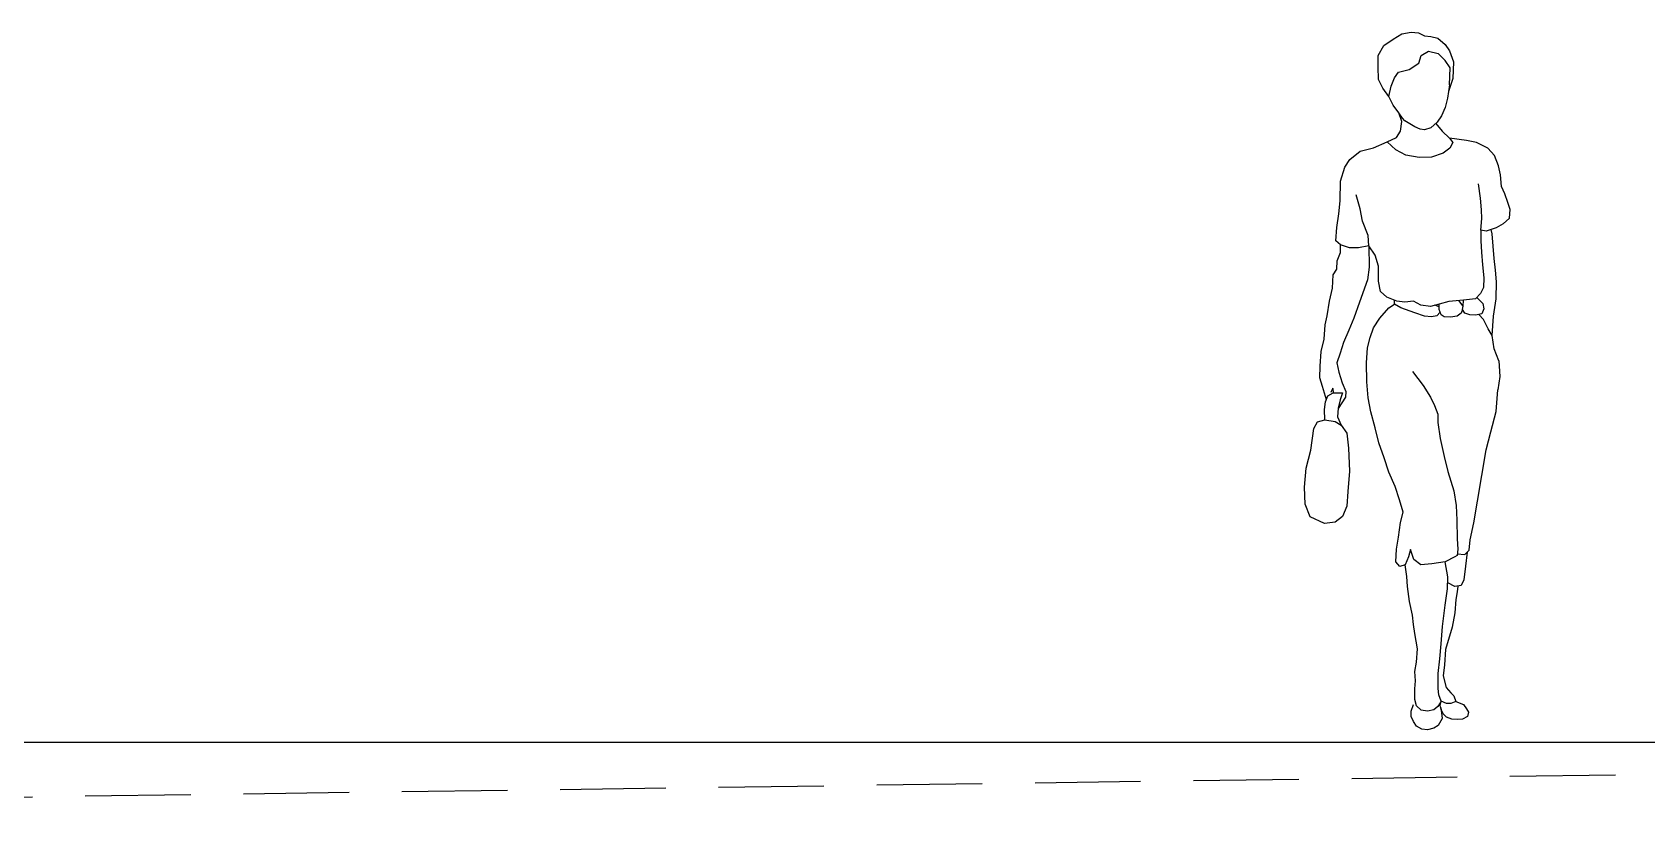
# Model space of a CAD drawing. Header units: millimetres. Extents: x 1328 to 3929, y -965 to 1807.
# Drawn here: x 2047.1 to 2429.5, y -820 to -631.7 of the extents above; entities that cross this region are included whole.
import ezdxf

# ---------------------------------------------------------------- set-up
doc = ezdxf.new("R2010")
doc.units = ezdxf.units.MM
doc.linetypes.add('CACHE', pattern=[0.375, 0.25, -0.125])
for name, color, linetype in [('Limites', 7, 'Continuous'), ('PERSONE', 251, 'Continuous'), ('Retini', 8, 'Continuous')]:
    doc.layers.add(name, color=color, linetype=linetype)
doc.layers.get('PERSONE').off()

# ---------------------------------------------------------------- blocks, each defined once
blk = doc.blocks.new('WOMAN')
at = {"layer": 'Retini', "linetype": 'Continuous'}
for p, q in [((1.2158, 3.3806), (1.1804, 3.35)), ((1.2489, 3.3877), (1.2158, 3.3806)), ((1.2795, 3.3924), (1.2489, 3.3877)), ((1.3102, 3.4066), (1.2795, 3.3924)), ((1.3456, 3.409), (1.3102, 3.4066)), ((1.3905, 3.4019), (1.3456, 3.409)), ((1.433, 3.3759), (1.3905, 3.4019)), ((1.4778, 3.3452), (1.433, 3.3759)), ((1.1591, 3.3193), (1.14, 3.2655)), ((1.1804, 3.35), (1.1591, 3.3193)), ((1.2134, 3.3051), (1.1804, 3.272)), ((1.2607, 3.3169), (1.2134, 3.3051)), ((1.2961, 3.2957), (1.2607, 3.3169)), ((1.5062, 3.2957), (1.4778, 3.3452)), ((1.14, 3.2655), (1.143, 3.1847)), ((1.1554, 3.2363), (1.1804, 3.272)), ((1.1591, 3.154), (1.1554, 3.2363)), ((1.3079, 3.2579), (1.2961, 3.2957)), ((1.3551, 3.2272), (1.3079, 3.2579)), ((1.407, 3.2154), (1.3551, 3.2272)), ((1.5038, 3.18), (1.5062, 3.2414)), ((1.5062, 3.2414), (1.5062, 3.2957)), ((1.143, 3.1847), (1.1639, 3.121)), ((1.1591, 3.154), (1.1686, 3.0879)), ((1.4259, 3.1871), (1.407, 3.2154)), ((1.4424, 3.1469), (1.4259, 3.1871)), ((1.4542, 3.0973), (1.4424, 3.1469)), ((1.4826, 3.1375), (1.5038, 3.18)), ((1.1686, 3.0879), (1.1804, 3.043)), ((1.433, 3.0549), (1.4542, 3.0973)), ((1.4542, 3.0973), (1.4826, 3.1375)), ((1.1804, 3.043), (1.1969, 3.0029)), ((1.1969, 3.0029), (1.2182, 2.9722)), ((1.376, 2.9777), (1.3868, 2.9912)), ((1.3868, 2.9912), (1.4047, 3.0171)), ((1.3905, 2.9746), (1.4047, 3.0171)), ((1.4047, 3.0171), (1.433, 3.0549)), ((1.1946, 2.9274), (1.1591, 2.8943)), ((1.2254, 2.9655), (1.1946, 2.9274)), ((1.2182, 2.9722), (1.2489, 2.9439)), ((1.2489, 2.9439), (1.2795, 2.9345)), ((1.2795, 2.9345), (1.3014, 2.9384)), ((1.3014, 2.9384), (1.3272, 2.9492)), ((1.3272, 2.9492), (1.3516, 2.9628)), ((1.3516, 2.9628), (1.376, 2.9777)), ((1.3976, 2.9274), (1.3905, 2.9746)), ((1.4165, 2.8967), (1.3976, 2.9274)), ((0.9396, 2.8093), (0.9726, 2.8447)), ((0.9726, 2.8447), (1.0269, 2.8731)), ((1.0269, 2.8731), (1.0765, 2.8825)), ((1.0765, 2.8825), (1.1591, 2.8943)), ((1.1591, 2.8943), (1.1426, 2.8731)), ((1.1426, 2.8731), (1.1568, 2.8447)), ((1.1568, 2.8447), (1.1898, 2.8211)), ((1.3716, 2.8117), (1.4188, 2.8377)), ((1.4613, 2.8754), (1.4165, 2.8967)), ((1.4188, 2.8377), (1.4613, 2.8754)), ((1.5274, 2.8471), (1.4613, 2.8754)), ((1.5935, 2.8306), (1.5274, 2.8471)), ((1.6431, 2.7904), (1.5935, 2.8306)), ((0.9113, 2.7149), (0.9207, 2.7598)), ((0.9207, 2.7598), (0.9396, 2.8093)), ((1.1898, 2.8211), (1.2465, 2.8022)), ((1.2465, 2.8022), (1.3055, 2.7999)), ((1.3055, 2.7999), (1.3716, 2.8117)), ((1.6667, 2.7527), (1.6431, 2.7904)), ((1.688, 2.6842), (1.6667, 2.7527)), ((0.9065, 2.6582), (0.9113, 2.7149)), ((1.0081, 2.6016), (1.0175, 2.6724)), ((1.6903, 2.5898), (1.688, 2.6842)), ((0.8759, 2.5803), (0.89, 2.6228)), ((0.89, 2.6228), (0.9065, 2.6582)), ((1.0033, 2.5449), (1.0081, 2.6016)), ((1.5935, 2.5496), (1.6124, 2.6181)), ((1.6974, 2.526), (1.6903, 2.5898)), ((0.864, 2.5473), (0.8759, 2.5803)), ((0.8664, 2.5048), (0.864, 2.5473)), ((1.001, 2.5024), (1.0033, 2.5449)), ((1.5817, 2.4906), (1.5935, 2.5496)), ((1.7068, 2.4599), (1.6974, 2.526)), ((0.8664, 2.5048), (0.8971, 2.4765)), ((0.8971, 2.4765), (0.9325, 2.4576)), ((0.9325, 2.4576), (0.9797, 2.441)), ((0.9514, 2.4292), (0.9561, 2.4493)), ((0.9797, 2.441), (1.0057, 2.4458)), ((1.0057, 2.4458), (1.001, 2.5024)), ((1.0057, 2.4458), (1.0057, 2.3938)), ((1.5534, 2.4198), (1.5817, 2.4906)), ((1.7116, 2.3938), (1.7068, 2.4599)), ((0.942, 2.3088), (0.9467, 2.3679)), ((0.9467, 2.3679), (0.9514, 2.4292)), ((1.0057, 2.3938), (1.0033, 2.3395)), ((1.5203, 2.3254), (1.551, 2.3702)), ((1.551, 2.3702), (1.5487, 2.2664)), ((1.551, 2.3702), (1.5534, 2.4198)), ((1.551, 2.3702), (1.6006, 2.3608)), ((1.6006, 2.3608), (1.6455, 2.3608)), ((1.6455, 2.3608), (1.688, 2.3749)), ((1.688, 2.3749), (1.7116, 2.3938)), ((1.688, 2.3372), (1.688, 2.3749)), ((0.9349, 2.2522), (0.942, 2.3088)), ((0.9986, 2.2782), (0.9915, 2.2144)), ((1.0033, 2.3395), (0.9986, 2.2782)), ((1.5038, 2.2711), (1.5203, 2.3254)), ((1.7045, 2.297), (1.688, 2.3372)), ((1.7068, 2.2569), (1.7045, 2.297)), ((0.9301, 2.1955), (0.9349, 2.2522)), ((0.9915, 2.2144), (0.9939, 2.1672)), ((1.4944, 2.1483), (1.5038, 2.1979)), ((1.5038, 2.1979), (1.5038, 2.2711)), ((1.5487, 2.2664), (1.5581, 2.205)), ((1.5581, 2.205), (1.5959, 2.0964)), ((1.7234, 2.2286), (1.7068, 2.2569)), ((1.7281, 2.1648), (1.7234, 2.2286)), ((0.9325, 2.1129), (0.9301, 2.1955)), ((0.9939, 2.1672), (1.0081, 2.1389)), ((1.0262, 2.1189), (0.9963, 2.0893)), ((1.0081, 2.1389), (1.0317, 2.1129)), ((1.4141, 2.1011), (1.4637, 2.12)), ((1.4637, 2.12), (1.4944, 2.1483)), ((1.7423, 2.1011), (1.7281, 2.1648)), ((0.9443, 2.0279), (0.9325, 2.1129)), ((0.9963, 2.0893), (0.9915, 2.0633)), ((0.9915, 2.0633), (1.001, 2.0397)), ((1.0317, 2.1129), (1.0907, 2.1058)), ((1.06, 2.035), (1.0836, 2.0421)), ((1.0836, 2.0421), (1.0954, 2.061)), ((1.0907, 2.1058), (1.1615, 2.0987)), ((1.093, 2.0775), (1.0907, 2.1058)), ((1.093, 2.0775), (1.1141, 2.1035)), ((1.0954, 2.061), (1.093, 2.0775)), ((1.0954, 2.061), (1.1025, 2.0421)), ((1.1025, 2.0421), (1.1214, 2.0279)), ((1.1615, 2.0987), (1.2087, 2.0869)), ((1.1993, 2.035), (1.2087, 2.061)), ((1.204, 2.048), (1.2205, 2.0303)), ((1.2087, 2.0869), (1.2512, 2.0751)), ((1.2087, 2.061), (1.2087, 2.0869)), ((1.2087, 2.0739), (1.23, 2.081)), ((1.2512, 2.0751), (1.2984, 2.0822)), ((1.2795, 2.0279), (1.3268, 2.0444)), ((1.2984, 2.0822), (1.3338, 2.1011)), ((1.3268, 2.0444), (1.3952, 2.068)), ((1.3338, 2.1011), (1.3763, 2.0964)), ((1.3763, 2.0964), (1.4141, 2.1011)), ((1.3952, 2.068), (1.4259, 2.0869)), ((1.4259, 2.0869), (1.426, 2.1056)), ((1.4542, 2.068), (1.4259, 2.0869)), ((1.4967, 2.0185), (1.4542, 2.068)), ((1.5959, 2.0964), (1.6242, 2.0185)), ((1.7541, 2.0303), (1.7423, 2.1011)), ((0.9514, 1.9335), (0.9443, 2.0279)), ((0.9514, 1.9335), (0.9703, 1.9665)), ((0.9703, 1.9665), (0.9939, 2.0114)), ((0.9939, 2.0114), (1.0163, 2.0362)), ((1.001, 2.0397), (1.0317, 2.0326)), ((1.0317, 2.0326), (1.06, 2.035)), ((1.1214, 2.0279), (1.1544, 2.0232)), ((1.1544, 2.0232), (1.1851, 2.0256)), ((1.1851, 2.0256), (1.1993, 2.035)), ((1.2205, 2.0303), (1.2465, 2.0256)), ((1.2465, 2.0256), (1.2795, 2.0279)), ((1.5274, 1.9713), (1.4967, 2.0185)), ((1.544, 1.924), (1.5274, 1.9713)), ((1.6242, 2.0185), (1.6478, 1.9594)), ((1.7635, 1.9854), (1.7541, 2.0303)), ((1.7682, 1.917), (1.7635, 1.9854)), ((0.942, 1.8697), (0.9514, 1.9335)), ((1.5581, 1.8745), (1.544, 1.924)), ((1.6478, 1.9594), (1.6738, 1.9004)), ((1.6738, 1.9004), (1.6903, 1.8485)), ((1.7824, 1.8556), (1.7682, 1.917)), ((0.9183, 1.8107), (0.9136, 1.7352)), ((0.9183, 1.8107), (0.942, 1.8697)), ((1.5628, 1.8013), (1.5581, 1.8745)), ((1.6903, 1.8485), (1.7068, 1.8013)), ((1.7871, 1.7848), (1.7824, 1.8556)), ((0.9136, 1.7352), (0.9231, 1.6691)), ((1.3386, 1.7588), (1.2866, 1.6903)), ((1.5605, 1.7092), (1.5628, 1.8013)), ((1.6974, 1.7564), (1.6809, 1.7045)), ((1.7068, 1.8013), (1.6974, 1.7564)), ((1.7753, 1.6856), (1.7895, 1.7281)), ((1.7895, 1.7281), (1.7871, 1.7848)), ((0.9325, 1.5652), (0.9231, 1.6691)), ((1.2866, 1.6903), (1.2512, 1.6337)), ((1.5534, 1.6313), (1.5605, 1.7092)), ((1.6809, 1.7045), (1.662, 1.662)), ((1.662, 1.662), (1.6644, 1.6337)), ((1.6928, 1.6551), (1.6794, 1.6546)), ((1.6794, 1.6546), (1.6907, 1.6216)), ((1.7245, 1.6546), (1.6928, 1.6551)), ((1.721, 1.6537), (1.7257, 1.6785)), ((1.7501, 1.6405), (1.7245, 1.6546)), ((1.7257, 1.6785), (1.7352, 1.6573)), ((1.7574, 1.6211), (1.7753, 1.6856)), ((1.2323, 1.5935), (1.2158, 1.551)), ((1.2512, 1.6337), (1.2323, 1.5935)), ((1.5416, 1.5628), (1.5534, 1.6313)), ((1.6644, 1.6337), (1.7006, 1.5793)), ((1.6907, 1.6216), (1.7005, 1.5802)), ((1.7005, 1.5802), (1.7038, 1.5385)), ((1.7612, 1.6108), (1.7501, 1.6405)), ((1.7659, 1.5742), (1.7612, 1.6108)), ((1.7644, 1.5241), (1.7659, 1.5742)), ((0.9585, 1.466), (0.9325, 1.5652)), ((1.2158, 1.5109), (1.204, 1.433)), ((1.2158, 1.551), (1.2158, 1.5109)), ((1.5203, 1.4849), (1.5416, 1.5628)), ((1.6852, 1.4978), (1.6583, 1.4583)), ((1.7038, 1.5385), (1.6852, 1.4978)), ((1.7146, 1.5155), (1.6852, 1.4978)), ((1.7644, 1.5241), (1.7146, 1.5155)), ((1.7999, 1.5137), (1.7644, 1.5241)), ((1.8178, 1.4809), (1.7999, 1.5137)), ((0.9797, 1.3787), (0.9585, 1.466)), ((1.204, 1.433), (1.1851, 1.3456)), ((1.5015, 1.4117), (1.5203, 1.4849)), ((1.6583, 1.4583), (1.6493, 1.3862)), ((1.8334, 1.3763), (1.8178, 1.4809)), ((1.001, 1.2536), (0.9797, 1.3787)), ((1.1851, 1.3456), (1.1662, 1.2725)), ((1.4542, 1.2701), (1.4755, 1.3386)), ((1.4755, 1.3386), (1.5015, 1.4117)), ((1.6493, 1.3862), (1.6451, 1.2741)), ((1.855, 1.2885), (1.8334, 1.3763)), ((1.1662, 1.2725), (1.1379, 1.178)), ((1.4236, 1.1993), (1.4542, 1.2701)), ((1.6451, 1.2741), (1.6537, 1.1759)), ((1.8634, 1.197), (1.855, 1.2885)), ((1.0222, 1.1285), (1.001, 1.2536)), ((1.1379, 1.178), (1.1261, 1.1072)), ((1.4023, 1.1355), (1.4236, 1.1993)), ((1.8598, 1.1133), (1.8634, 1.197)), ((1.0411, 1.0222), (1.0222, 1.1285)), ((1.1261, 1.1072), (1.1237, 1.0364)), ((1.3834, 1.0742), (1.4023, 1.1355)), ((1.6537, 1.1759), (1.658, 1.1042)), ((1.658, 1.1042), (1.6783, 1.0532)), ((1.8353, 1.0523), (1.8598, 1.1133)), ((1.0576, 0.9396), (1.0411, 1.0222)), ((1.1237, 1.0364), (1.1214, 0.9443)), ((1.3976, 1.0246), (1.3834, 1.0742)), ((1.407, 0.9538), (1.3976, 1.0246)), ((1.6783, 1.0532), (1.7144, 1.0261)), ((1.7144, 1.0261), (1.7664, 1.0197)), ((1.7664, 1.0197), (1.8353, 1.0523)), ((1.1214, 0.9443), (1.119, 0.8947)), ((1.4165, 0.8947), (1.407, 0.9538)), ((1.0624, 0.89), (1.0576, 0.9396)), ((1.0836, 0.8688), (1.0624, 0.89)), ((1.073, 0.8794), (1.0812, 0.8121)), ((1.1208, 0.8713), (1.0836, 0.8688)), ((1.119, 0.8947), (1.1214, 0.864)), ((1.1214, 0.864), (1.1332, 0.857)), ((1.3315, 0.8452), (1.348, 0.8924)), ((1.348, 0.8924), (1.3575, 0.857)), ((1.4188, 0.8334), (1.4165, 0.8947)), ((1.0812, 0.8121), (1.0883, 0.746)), ((1.1332, 0.857), (1.1804, 0.8334)), ((1.1662, 0.7602), (1.1804, 0.8334)), ((1.1804, 0.8334), (1.2441, 0.8239)), ((1.2441, 0.8239), (1.2984, 0.8192)), ((1.2984, 0.8192), (1.3315, 0.8452)), ((1.3575, 0.857), (1.374, 0.8192)), ((1.3669, 0.7625), (1.374, 0.8192)), ((1.374, 0.8192), (1.3999, 0.8097)), ((1.3999, 0.8097), (1.4188, 0.8334)), ((1.0883, 0.746), (1.1025, 0.7177)), ((1.1025, 0.7177), (1.1332, 0.713)), ((1.1178, 0.7153), (1.1214, 0.687)), ((1.1332, 0.713), (1.1674, 0.7307)), ((1.1686, 0.7012), (1.1662, 0.7602)), ((1.3527, 0.6398), (1.3622, 0.713)), ((1.3622, 0.713), (1.3669, 0.7625)), ((1.1214, 0.687), (1.1285, 0.6492)), ((1.1285, 0.6492), (1.1332, 0.5855)), ((1.1804, 0.6232), (1.1686, 0.7012)), ((1.3386, 0.5737), (1.3527, 0.6398)), ((1.1332, 0.5855), (1.145, 0.5147)), ((1.1922, 0.5194), (1.1804, 0.6232)), ((1.3338, 0.5288), (1.3386, 0.5737)), ((1.145, 0.5147), (1.178, 0.4061)), ((1.1993, 0.4344), (1.1922, 0.5194)), ((1.315, 0.4108), (1.3268, 0.484)), ((1.3268, 0.484), (1.3338, 0.5288)), ((1.178, 0.4061), (1.1828, 0.3329)), ((1.2064, 0.3612), (1.1993, 0.4344)), ((1.3197, 0.3447), (1.315, 0.4108)), ((1.1828, 0.3329), (1.1898, 0.2786)), ((1.2134, 0.2904), (1.2064, 0.3612)), ((1.3268, 0.2998), (1.3197, 0.3447)), ((1.1898, 0.2786), (1.1757, 0.2219)), ((1.2134, 0.2172), (1.2134, 0.2904)), ((1.3244, 0.255), (1.3268, 0.2998)), ((1.3268, 0.2148), (1.3244, 0.255)), ((1.1379, 0.1818), (1.1285, 0.1535)), ((1.1521, 0.1959), (1.1379, 0.1818)), ((1.1757, 0.2219), (1.1521, 0.1959)), ((1.1993, 0.1558), (1.2111, 0.1865)), ((1.2111, 0.1865), (1.2134, 0.2172)), ((1.3197, 0.1322), (1.3268, 0.1629)), ((1.3268, 0.1629), (1.3268, 0.2148)), ((1.0765, 0.118), (1.0671, 0.1015)), ((1.0671, 0.1015), (1.0718, 0.0803)), ((1.0718, 0.0803), (1.0954, 0.0685)), ((1.0907, 0.1393), (1.0765, 0.118)), ((1.1285, 0.1535), (1.0907, 0.1393)), ((1.1285, 0.1535), (1.1521, 0.144)), ((1.1521, 0.144), (1.1733, 0.144)), ((1.1733, 0.144), (1.1993, 0.1558)), ((1.1733, 0.0779), (1.1898, 0.0944)), ((1.1898, 0.0944), (1.1993, 0.1157)), ((1.2016, 0.1251), (1.1946, 0.0708)), ((1.204, 0.1346), (1.1993, 0.1558)), ((1.1993, 0.1558), (1.2158, 0.1298)), ((1.1993, 0.1157), (1.204, 0.1346)), ((1.2158, 0.1298), (1.2347, 0.1133)), ((1.2347, 0.1133), (1.2654, 0.1062)), ((1.2654, 0.1062), (1.2961, 0.111)), ((1.2961, 0.111), (1.3197, 0.1322)), ((1.3456, 0.1062), (1.3338, 0.1393)), ((1.3338, 0.0567), (1.3456, 0.0803)), ((1.3456, 0.0803), (1.3456, 0.1062)), ((1.0954, 0.0685), (1.1214, 0.0661)), ((1.1214, 0.0661), (1.1473, 0.0685)), ((1.1473, 0.0685), (1.1733, 0.0779)), ((1.1946, 0.0708), (1.2134, 0.0378)), ((1.2134, 0.0378), (1.2347, 0.0236)), ((1.2347, 0.0236), (1.2654, 0.0165)), ((1.2654, 0.0165), (1.2937, 0.0189)), ((1.2937, 0.0189), (1.3197, 0.0331)), ((1.3197, 0.0331), (1.3338, 0.0567))]:
    blk.add_line(p, q, dxfattribs=at)

msp = doc.modelspace()

# ---------------------------------------------------------------- linework, layer by layer
at = {"linetype": 'CACHE', "ltscale": 100}
msp.add_line((1534.675, -820.025), (3764.862, -789.025), dxfattribs=at)
at = {"layer": 'Limites'}
msp.add_line((3764.862, -800.025), (1828.961, -800.025), dxfattribs=at)

# ---------------------------------------------------------------- block references
at = {"layer": 'PERSONE', "color": 251, "xscale": -48.72919342883506, "yscale": 48.72919342883506, "zscale": 48.72919342883506}
msp.add_blockref('WOMAN', (2439.23, -797.839), dxfattribs=at)

doc.saveas('drawing.dxf')
